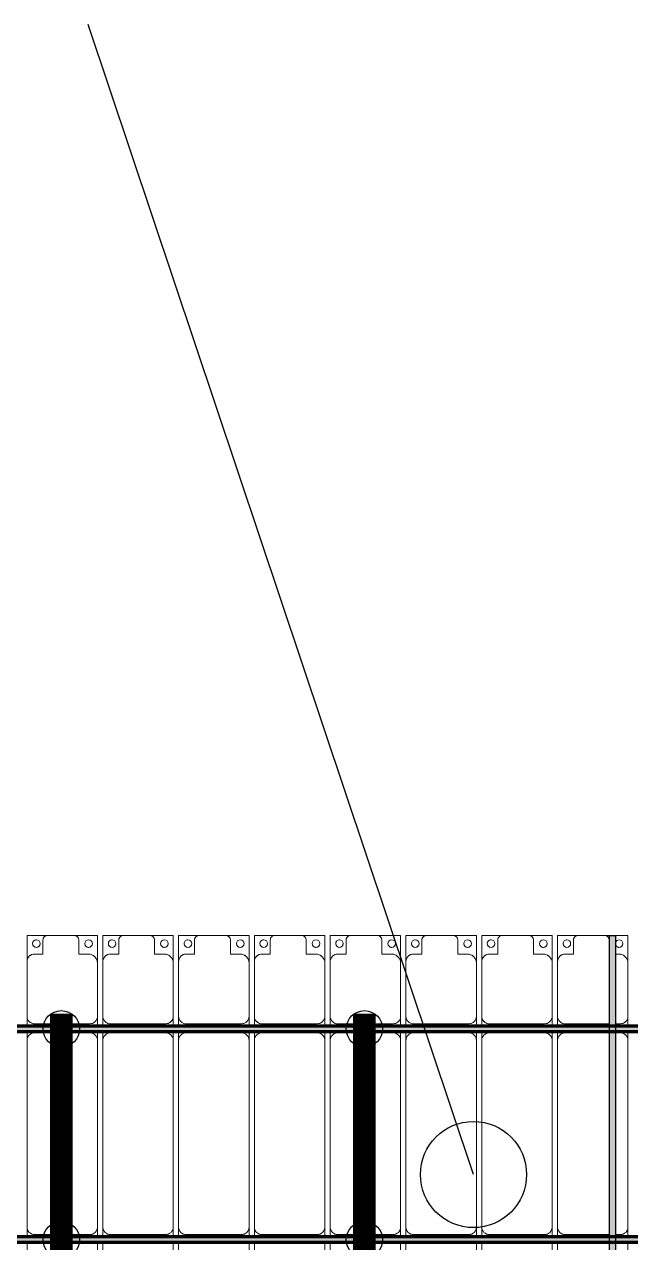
# Model space of a CAD drawing. Header units: millimetres. Extents: x -291190 to 146725, y 19759 to 185158.
# Drawn here: x -29423 to -25423, y 157191 to 165226 of the extents above; entities that cross this region are included whole.
import ezdxf

# ---------------------------------------------------------------- set-up
doc = ezdxf.new("R2010")
doc.units = ezdxf.units.MM
doc.layers.add('A-GENM', color=13, linetype='Continuous', lineweight=9)
doc.layers.add('S-BEAM', color=12, linetype='Continuous', lineweight=9)
for name, color, linetype in [('GC-BICH NEO', 6, 'Continuous'), ('GC-DAY NEO', 5, 'Continuous'), ('GC-HOP 40x60 GIA CUONG', 1, 'Continuous')]:
    doc.layers.add(name, color=color, linetype=linetype)

# ---------------------------------------------------------------- blocks, each defined once
blk = doc.blocks.new('Dải phao đi lại kèm đỡ invester - DẢI PHAO ĐI LẠI-60252-KHUNG KẾT CẤU BÈ PIN 4')
at = {"layer": 'A-GENM', "color": 7}
for p, q in [((90258.4, 713.3), (90258.4, 769.7)), ((90258.4, 713.3), (90258.4, 769.7)), ((90723.4, 769.7), (90723.4, 713.3)), ((90723.4, 769.7), (90723.4, 713.3)), ((90758.4, 713.3), (90758.4, 769.7)), ((90758.4, 713.3), (90758.4, 769.7)), ((91223.4, 769.7), (91223.4, 713.3)), ((91223.4, 769.7), (91223.4, 713.3)), ((91258.4, 713.3), (91258.4, 769.7)), ((91258.4, 713.3), (91258.4, 769.7)), ((91723.4, 769.7), (91723.4, 713.3)), ((91723.4, 769.7), (91723.4, 713.3)), ((91758.4, 713.3), (91758.4, 769.7)), ((91758.4, 713.3), (91758.4, 769.7)), ((92223.4, 769.7), (92223.4, 713.3)), ((92223.4, 769.7), (92223.4, 713.3)), ((92258.4, 713.3), (92258.4, 769.7)), ((92258.4, 713.3), (92258.4, 769.7)), ((92723.4, 769.7), (92723.4, 713.3)), ((92723.4, 769.7), (92723.4, 713.3)), ((92758.4, 713.3), (92758.4, 769.7)), ((92758.4, 713.3), (92758.4, 769.7)), ((93223.4, 769.7), (93223.4, 713.3)), ((93223.4, 769.7), (93223.4, 713.3)), ((93258.4, 713.3), (93258.4, 769.7)), ((93258.4, 713.3), (93258.4, 769.7)), ((93723.4, 769.7), (93723.4, 713.3)), ((93723.4, 769.7), (93723.4, 713.3)), ((93758.4, 713.3), (93758.4, 769.7)), ((93758.4, 713.3), (93758.4, 769.7)), ((94223.4, 769.7), (94223.4, 713.3)), ((94223.4, 769.7), (94223.4, 713.3)), ((90258.4, 610.3), (90258.4, 673.3)), ((90258.4, 610.3), (90258.4, 673.3)), ((90341.4, 660.3), (90308.4, 660.3)), ((90673.4, 660.3), (90381.4, 660.3)), ((90723.4, 673.3), (90723.4, 610.3)), ((90723.4, 673.3), (90723.4, 610.3)), ((90758.4, 610.3), (90758.4, 673.3)), ((90758.4, 610.3), (90758.4, 673.3)), ((91173.4, 660.3), (90808.4, 660.3)), ((91223.4, 673.3), (91223.4, 610.3)), ((91223.4, 673.3), (91223.4, 610.3)), ((91258.4, 610.3), (91258.4, 673.3)), ((91258.4, 610.3), (91258.4, 673.3)), ((91673.4, 660.3), (91308.4, 660.3)), ((91723.4, 673.3), (91723.4, 610.3)), ((91723.4, 673.3), (91723.4, 610.3)), ((91758.4, 610.3), (91758.4, 673.3)), ((91758.4, 610.3), (91758.4, 673.3)), ((92173.4, 660.3), (91808.4, 660.3)), ((92223.4, 673.3), (92223.4, 610.3)), ((92223.4, 673.3), (92223.4, 610.3)), ((92258.4, 610.3), (92258.4, 673.3)), ((92258.4, 610.3), (92258.4, 673.3)), ((92673.4, 660.3), (92308.4, 660.3)), ((92723.4, 673.3), (92723.4, 610.3)), ((92723.4, 673.3), (92723.4, 610.3)), ((92758.4, 610.3), (92758.4, 673.3)), ((92758.4, 610.3), (92758.4, 673.3)), ((93173.4, 660.3), (92808.4, 660.3)), ((93223.4, 673.3), (93223.4, 610.3)), ((93223.4, 673.3), (93223.4, 610.3)), ((93258.4, 610.3), (93258.4, 673.3)), ((93258.4, 610.3), (93258.4, 673.3)), ((93673.4, 660.3), (93308.4, 660.3)), ((93723.4, 673.3), (93723.4, 610.3)), ((93723.4, 673.3), (93723.4, 610.3)), ((93758.4, 610.3), (93758.4, 673.3)), ((93758.4, 610.3), (93758.4, 673.3)), ((94173.4, 660.3), (93808.4, 660.3)), ((94223.4, 673.3), (94223.4, 610.3)), ((94223.4, 673.3), (94223.4, 610.3)), ((90258.4, 610.3), (90258.4, -620.3)), ((90723.4, -620.3), (90723.4, 610.3)), ((90758.4, 610.3), (90758.4, -620.3)), ((91223.4, -620.3), (91223.4, 610.3)), ((91258.4, 610.3), (91258.4, -620.3)), ((91723.4, -620.3), (91723.4, 610.3)), ((91758.4, 610.3), (91758.4, -620.3)), ((92223.4, -620.3), (92223.4, 610.3)), ((92258.4, 610.3), (92258.4, -620.3)), ((92723.4, -620.3), (92723.4, 610.3)), ((92758.4, 610.3), (92758.4, -620.3)), ((93223.4, -620.3), (93223.4, 610.3)), ((93258.4, 610.3), (93258.4, -620.3)), ((93723.4, -620.3), (93723.4, 610.3)), ((93758.4, 610.3), (93758.4, -620.3)), ((94223.4, -620.3), (94223.4, 610.3)), ((90258.4, -676.7), (90258.4, -620.3)), ((90258.4, -676.7), (90258.4, -620.3)), ((90723.4, -620.3), (90723.4, -676.7)), ((90723.4, -620.3), (90723.4, -676.7)), ((90758.4, -676.7), (90758.4, -620.3)), ((90758.4, -676.7), (90758.4, -620.3)), ((91223.4, -620.3), (91223.4, -676.7)), ((91223.4, -620.3), (91223.4, -676.7)), ((91258.4, -676.7), (91258.4, -620.3)), ((91258.4, -676.7), (91258.4, -620.3)), ((91723.4, -620.3), (91723.4, -676.7)), ((91723.4, -620.3), (91723.4, -676.7)), ((91758.4, -676.7), (91758.4, -620.3)), ((91758.4, -676.7), (91758.4, -620.3)), ((92223.4, -620.3), (92223.4, -676.7)), ((92223.4, -620.3), (92223.4, -676.7)), ((92258.4, -676.7), (92258.4, -620.3)), ((92258.4, -676.7), (92258.4, -620.3)), ((92723.4, -620.3), (92723.4, -676.7)), ((92723.4, -620.3), (92723.4, -676.7)), ((92758.4, -676.7), (92758.4, -620.3)), ((92758.4, -676.7), (92758.4, -620.3)), ((93223.4, -620.3), (93223.4, -676.7)), ((93223.4, -620.3), (93223.4, -676.7)), ((93258.4, -676.7), (93258.4, -620.3)), ((93258.4, -676.7), (93258.4, -620.3)), ((93723.4, -620.3), (93723.4, -676.7)), ((93723.4, -620.3), (93723.4, -676.7)), ((93758.4, -676.7), (93758.4, -620.3)), ((93758.4, -676.7), (93758.4, -620.3)), ((94223.4, -620.3), (94223.4, -676.7)), ((94223.4, -620.3), (94223.4, -676.7)), ((90258.4, -779.7), (90258.4, -716.7)), ((90258.4, -779.7), (90258.4, -716.7)), ((90308.4, -670.3), (90341.4, -670.3)), ((90381.4, -670.3), (90673.4, -670.3)), ((90723.4, -716.7), (90723.4, -779.7)), ((90723.4, -716.7), (90723.4, -779.7)), ((90758.4, -779.7), (90758.4, -716.7)), ((90758.4, -779.7), (90758.4, -716.7)), ((90808.4, -670.3), (91173.4, -670.3)), ((91223.4, -716.7), (91223.4, -779.7)), ((91223.4, -716.7), (91223.4, -779.7)), ((91258.4, -779.7), (91258.4, -716.7)), ((91258.4, -779.7), (91258.4, -716.7)), ((91308.4, -670.3), (91673.4, -670.3)), ((91723.4, -716.7), (91723.4, -779.7)), ((91723.4, -716.7), (91723.4, -779.7)), ((91758.4, -779.7), (91758.4, -716.7)), ((91758.4, -779.7), (91758.4, -716.7)), ((91808.4, -670.3), (92173.4, -670.3)), ((92223.4, -716.7), (92223.4, -779.7)), ((92223.4, -716.7), (92223.4, -779.7)), ((92258.4, -779.7), (92258.4, -716.7)), ((92258.4, -779.7), (92258.4, -716.7)), ((92308.4, -670.3), (92673.4, -670.3)), ((92723.4, -716.7), (92723.4, -779.7)), ((92723.4, -716.7), (92723.4, -779.7)), ((92758.4, -779.7), (92758.4, -716.7)), ((92758.4, -779.7), (92758.4, -716.7)), ((92808.4, -670.3), (93173.4, -670.3)), ((93223.4, -716.7), (93223.4, -779.7)), ((93223.4, -716.7), (93223.4, -779.7)), ((93258.4, -779.7), (93258.4, -716.7)), ((93258.4, -779.7), (93258.4, -716.7)), ((93308.4, -670.3), (93673.4, -670.3)), ((93723.4, -716.7), (93723.4, -779.7)), ((93723.4, -716.7), (93723.4, -779.7)), ((93758.4, -779.7), (93758.4, -716.7)), ((93758.4, -779.7), (93758.4, -716.7)), ((93808.4, -670.3), (94173.4, -670.3)), ((94223.4, -716.7), (94223.4, -779.7)), ((94223.4, -716.7), (94223.4, -779.7)), ((90258.4, -779.7), (90258.4, -1129.7)), ((90341.4, -729.7), (90308.4, -729.7)), ((90673.4, -729.7), (90381.4, -729.7)), ((90723.4, -1139.7), (90723.4, -779.7)), ((90758.4, -779.7), (90758.4, -1129.7)), ((91173.4, -729.7), (90808.4, -729.7)), ((91223.4, -1139.7), (91223.4, -779.7)), ((91258.4, -779.7), (91258.4, -1129.7)), ((91673.4, -729.7), (91308.4, -729.7)), ((91723.4, -1139.7), (91723.4, -779.7)), ((91758.4, -779.7), (91758.4, -1129.7)), ((92173.4, -729.7), (91808.4, -729.7)), ((92223.4, -1139.7), (92223.4, -779.7)), ((92258.4, -779.7), (92258.4, -1129.7)), ((92673.4, -729.7), (92308.4, -729.7)), ((92723.4, -1139.7), (92723.4, -779.7)), ((92758.4, -779.7), (92758.4, -1129.7)), ((93173.4, -729.7), (92808.4, -729.7)), ((93223.4, -1139.7), (93223.4, -779.7)), ((93258.4, -779.7), (93258.4, -1129.7)), ((93673.4, -729.7), (93308.4, -729.7)), ((93723.4, -1139.7), (93723.4, -779.7)), ((93758.4, -779.7), (93758.4, -1129.7)), ((94173.4, -729.7), (93808.4, -729.7)), ((94223.4, -1139.7), (94223.4, -779.7)), ((90258.4, -1312.2), (90258.4, -1129.7)), ((90258.4, -1129.7), (90258.4, -1312.2)), ((90318.4, -1189.7), (90341.4, -1189.7)), ((90381.8, -1189.7), (90381.8, -1282.2)), ((90618.2, -1282.2), (90618.2, -1189.7)), ((90618.2, -1189.7), (90673.4, -1189.7)), ((90723.4, -1139.7), (90723.4, -1312.2)), ((90723.4, -1312.2), (90723.4, -1139.7)), ((90758.4, -1312.2), (90758.4, -1129.7)), ((90758.4, -1129.7), (90758.4, -1312.2)), ((90818.4, -1189.7), (90881.8, -1189.7)), ((90881.8, -1189.7), (90881.8, -1282.2)), ((91118.2, -1282.2), (91118.2, -1189.7)), ((91118.2, -1189.7), (91173.4, -1189.7)), ((91223.4, -1139.7), (91223.4, -1312.2)), ((91223.4, -1312.2), (91223.4, -1139.7)), ((91258.4, -1312.2), (91258.4, -1129.7)), ((91258.4, -1129.7), (91258.4, -1312.2)), ((91318.4, -1189.7), (91381.8, -1189.7)), ((91381.8, -1189.7), (91381.8, -1282.2)), ((91618.2, -1282.2), (91618.2, -1189.7)), ((91618.2, -1189.7), (91673.4, -1189.7)), ((91723.4, -1139.7), (91723.4, -1312.2)), ((91723.4, -1312.2), (91723.4, -1139.7)), ((91758.4, -1312.2), (91758.4, -1129.7)), ((91758.4, -1129.7), (91758.4, -1312.2)), ((91818.4, -1189.7), (91881.8, -1189.7)), ((91881.8, -1189.7), (91881.8, -1282.2)), ((92118.2, -1282.2), (92118.2, -1189.7)), ((92118.2, -1189.7), (92173.4, -1189.7)), ((92223.4, -1139.7), (92223.4, -1312.2)), ((92223.4, -1312.2), (92223.4, -1139.7)), ((92258.4, -1312.2), (92258.4, -1129.7)), ((92258.4, -1129.7), (92258.4, -1312.2)), ((92318.4, -1189.7), (92381.8, -1189.7)), ((92381.8, -1189.7), (92381.8, -1282.2)), ((92618.2, -1282.2), (92618.2, -1189.7)), ((92618.2, -1189.7), (92673.4, -1189.7)), ((92723.4, -1139.7), (92723.4, -1312.2)), ((92723.4, -1312.2), (92723.4, -1139.7)), ((92758.4, -1312.2), (92758.4, -1129.7)), ((92758.4, -1129.7), (92758.4, -1312.2)), ((92818.4, -1189.7), (92881.8, -1189.7)), ((92881.8, -1189.7), (92881.8, -1282.2)), ((93118.2, -1282.2), (93118.2, -1189.7)), ((93118.2, -1189.7), (93173.4, -1189.7)), ((93223.4, -1139.7), (93223.4, -1312.2)), ((93223.4, -1312.2), (93223.4, -1139.7)), ((93258.4, -1312.2), (93258.4, -1129.7)), ((93258.4, -1129.7), (93258.4, -1312.2)), ((93318.4, -1189.7), (93381.8, -1189.7)), ((93381.8, -1189.7), (93381.8, -1282.2)), ((93618.2, -1282.2), (93618.2, -1189.7)), ((93618.2, -1189.7), (93673.4, -1189.7)), ((93723.4, -1139.7), (93723.4, -1312.2)), ((93723.4, -1312.2), (93723.4, -1139.7)), ((93758.4, -1312.2), (93758.4, -1129.7)), ((93758.4, -1129.7), (93758.4, -1312.2)), ((93818.4, -1189.7), (93881.8, -1189.7)), ((93881.8, -1189.7), (93881.8, -1282.2)), ((94118.2, -1282.2), (94118.2, -1189.7)), ((94118.2, -1189.7), (94173.4, -1189.7)), ((94223.4, -1139.7), (94223.4, -1312.2)), ((94223.4, -1312.2), (94223.4, -1139.7)), ((90341.4, -1312.2), (90258.4, -1312.2)), ((90258.4, -1312.2), (90341.4, -1312.2)), ((90411.8, -1312.2), (90381.4, -1312.2)), ((90381.4, -1312.2), (90411.8, -1312.2)), ((90411.8, -1312.2), (90588.2, -1312.2)), ((90723.4, -1312.2), (90588.2, -1312.2)), ((90588.2, -1312.2), (90723.4, -1312.2)), ((90911.8, -1312.2), (90758.4, -1312.2)), ((90758.4, -1312.2), (90911.8, -1312.2)), ((90911.8, -1312.2), (91088.2, -1312.2)), ((91223.4, -1312.2), (91089.3, -1312.2)), ((91089.3, -1312.2), (91223.4, -1312.2)), ((91411.8, -1312.2), (91258.4, -1312.2)), ((91258.4, -1312.2), (91411.8, -1312.2)), ((91411.8, -1312.2), (91588.2, -1312.2)), ((91723.4, -1312.2), (91588.2, -1312.2)), ((91588.2, -1312.2), (91723.4, -1312.2)), ((91911.8, -1312.2), (91758.4, -1312.2)), ((91758.4, -1312.2), (91911.8, -1312.2)), ((91911.8, -1312.2), (92088.2, -1312.2)), ((92223.4, -1312.2), (92088.2, -1312.2)), ((92088.2, -1312.2), (92223.4, -1312.2)), ((92411.8, -1312.2), (92258.4, -1312.2)), ((92258.4, -1312.2), (92411.8, -1312.2)), ((92411.8, -1312.2), (92588.2, -1312.2)), ((92723.4, -1312.2), (92588.2, -1312.2)), ((92588.2, -1312.2), (92723.4, -1312.2)), ((92906.3, -1312.2), (92758.4, -1312.2)), ((92758.4, -1312.2), (92906.3, -1312.2)), ((92911.8, -1312.2), (93088.2, -1312.2)), ((93223.4, -1312.2), (93088.2, -1312.2)), ((93088.2, -1312.2), (93223.4, -1312.2)), ((93411.8, -1312.2), (93258.4, -1312.2)), ((93258.4, -1312.2), (93411.8, -1312.2)), ((93411.8, -1312.2), (93588.2, -1312.2)), ((93723.4, -1312.2), (93588.2, -1312.2)), ((93588.2, -1312.2), (93723.4, -1312.2)), ((93911.8, -1312.2), (93758.4, -1312.2)), ((93758.4, -1312.2), (93911.8, -1312.2)), ((93911.8, -1312.2), (94088.2, -1312.2)), ((94223.4, -1312.2), (94088.2, -1312.2)), ((94088.2, -1312.2), (94223.4, -1312.2))]:
    blk.add_line(p, q, dxfattribs=at)
for centre, radius, start, end in [((90308.4, 610.3), 50, 90, 180), ((90308.4, 610.3), 50, 105, 120), ((90673.4, 610.3), 50, 360, 90), ((90673.4, 610.3), 50, 60, 90), ((90808.4, 610.3), 50, 90, 180), ((90808.4, 610.3), 50, 105, 120), ((91173.4, 610.3), 50, 360, 90), ((91173.4, 610.3), 50, 60, 90), ((91308.4, 610.3), 50, 90, 180), ((91308.4, 610.3), 50, 105, 120), ((91673.4, 610.3), 50, 360, 90), ((91673.4, 610.3), 50, 60, 90), ((91808.4, 610.3), 50, 90, 180), ((91808.4, 610.3), 50, 105, 120), ((92173.4, 610.3), 50, 360, 90), ((92173.4, 610.3), 50, 60, 90), ((92308.4, 610.3), 50, 90, 180), ((92308.4, 610.3), 50, 105, 120), ((92673.4, 610.3), 50, 360, 90), ((92673.4, 610.3), 50, 60, 90), ((92808.4, 610.3), 50, 90, 180), ((92808.4, 610.3), 50, 105, 120), ((93173.4, 610.3), 50, 360, 90), ((93173.4, 610.3), 50, 60, 90), ((93308.4, 610.3), 50, 90, 180), ((93308.4, 610.3), 50, 105, 120), ((93673.4, 610.3), 50, 360, 90), ((93673.4, 610.3), 50, 60, 90), ((93808.4, 610.3), 50, 90, 180), ((93808.4, 610.3), 50, 105, 120), ((94173.4, 610.3), 50, 360, 90), ((94173.4, 610.3), 50, 60, 90), ((90308.4, 610.3), 50, 150, 180), ((90673.4, 610.3), 50, 15, 30), ((90808.4, 610.3), 50, 150, 180), ((91173.4, 610.3), 50, 15, 30), ((91308.4, 610.3), 50, 150, 180), ((91673.4, 610.3), 50, 15, 30), ((91808.4, 610.3), 50, 150, 180), ((92173.4, 610.3), 50, 15, 30), ((92308.4, 610.3), 50, 150, 180), ((92673.4, 610.3), 50, 15, 30), ((92808.4, 610.3), 50, 150, 180), ((93173.4, 610.3), 50, 15, 30), ((93308.4, 610.3), 50, 150, 180), ((93673.4, 610.3), 50, 15, 30), ((93808.4, 610.3), 50, 150, 180), ((94173.4, 610.3), 50, 15, 30), ((90308.4, -620.3), 50, 180, 270), ((90308.4, -620.3), 50, 195, 210), ((90673.4, -620.3), 50, 270, 0), ((90673.4, -620.3), 50, 330, 0), ((90808.4, -620.3), 50, 180, 270), ((90808.4, -620.3), 50, 195, 210), ((91173.4, -620.3), 50, 270, 0), ((91173.4, -620.3), 50, 330, 0), ((91308.4, -620.3), 50, 180, 270), ((91308.4, -620.3), 50, 195, 210), ((91673.4, -620.3), 50, 270, 0), ((91673.4, -620.3), 50, 330, 0), ((91808.4, -620.3), 50, 180, 270), ((91808.4, -620.3), 50, 195, 210), ((92173.4, -620.3), 50, 270, 0), ((92173.4, -620.3), 50, 330, 0), ((92308.4, -620.3), 50, 180, 270), ((92308.4, -620.3), 50, 195, 210), ((92673.4, -620.3), 50, 270, 0), ((92673.4, -620.3), 50, 330, 0), ((92808.4, -620.3), 50, 180, 270), ((92808.4, -620.3), 50, 195, 210), ((93173.4, -620.3), 50, 270, 0), ((93173.4, -620.3), 50, 330, 0), ((93308.4, -620.3), 50, 180, 270), ((93308.4, -620.3), 50, 195, 210), ((93673.4, -620.3), 50, 270, 0), ((93673.4, -620.3), 50, 330, 0), ((93808.4, -620.3), 50, 180, 270), ((93808.4, -620.3), 50, 195, 210), ((94173.4, -620.3), 50, 270, 0), ((94173.4, -620.3), 50, 330, 0), ((90308.4, -620.3), 50, 240, 270), ((90673.4, -620.3), 50, 270, 300), ((90808.4, -620.3), 50, 240, 270), ((91173.4, -620.3), 50, 270, 300), ((91308.4, -620.3), 50, 240, 270), ((91673.4, -620.3), 50, 270, 300), ((91808.4, -620.3), 50, 240, 270), ((92173.4, -620.3), 50, 270, 300), ((92308.4, -620.3), 50, 240, 270), ((92673.4, -620.3), 50, 270, 300), ((92808.4, -620.3), 50, 240, 270), ((93173.4, -620.3), 50, 270, 300), ((93308.4, -620.3), 50, 240, 270), ((93673.4, -620.3), 50, 270, 300), ((93808.4, -620.3), 50, 240, 270), ((94173.4, -620.3), 50, 270, 300), ((90308.4, -779.7), 50, 90, 180), ((90308.4, -779.7), 50, 90, 165), ((90673.4, -779.7), 50, 360, 90), ((90673.4, -779.7), 50, 15, 90), ((90808.4, -779.7), 50, 90, 180), ((90808.4, -779.7), 50, 90, 165), ((91173.4, -779.7), 50, 360, 90), ((91173.4, -779.7), 50, 15, 90), ((91308.4, -779.7), 50, 90, 180), ((91308.4, -779.7), 50, 90, 165), ((91673.4, -779.7), 50, 360, 90), ((91673.4, -779.7), 50, 15, 90), ((91808.4, -779.7), 50, 90, 180), ((91808.4, -779.7), 50, 90, 165), ((92173.4, -779.7), 50, 360, 90), ((92173.4, -779.7), 50, 15, 90), ((92308.4, -779.7), 50, 90, 180), ((92308.4, -779.7), 50, 90, 165), ((92673.4, -779.7), 50, 360, 90), ((92673.4, -779.7), 50, 15, 90), ((92808.4, -779.7), 50, 90, 180), ((92808.4, -779.7), 50, 90, 165), ((93173.4, -779.7), 50, 360, 90), ((93173.4, -779.7), 50, 15, 90), ((93308.4, -779.7), 50, 90, 180), ((93308.4, -779.7), 50, 90, 165), ((93673.4, -779.7), 50, 360, 90), ((93673.4, -779.7), 50, 15, 90), ((93808.4, -779.7), 50, 90, 180), ((93808.4, -779.7), 50, 90, 165), ((94173.4, -779.7), 50, 360, 90), ((94173.4, -779.7), 50, 15, 90), ((90318.4, -1129.7), 60, 180, 270), ((90318.4, -1129.7), 60, 210, 270), ((90673.4, -1139.7), 50, 270, 360), ((90673.4, -1139.7), 50, 270, 345), ((90673.4, -1139.7), 50, 300, 315), ((90673.4, -1139.7), 50, 300, 315), ((90818.4, -1129.7), 60, 180, 270), ((90818.4, -1129.7), 60, 210, 270), ((91173.4, -1139.7), 50, 270, 360), ((91173.4, -1139.7), 50, 270, 345), ((91173.4, -1139.7), 50, 300, 315), ((91173.4, -1139.7), 50, 300, 315), ((91318.4, -1129.7), 60, 180, 270), ((91318.4, -1129.7), 60, 210, 270), ((91673.4, -1139.7), 50, 270, 360), ((91673.4, -1139.7), 50, 270, 345), ((91673.4, -1139.7), 50, 300, 315), ((91673.4, -1139.7), 50, 300, 315), ((91818.4, -1129.7), 60, 180, 270), ((91818.4, -1129.7), 60, 210, 270), ((92173.4, -1139.7), 50, 270, 360), ((92173.4, -1139.7), 50, 270, 345), ((92173.4, -1139.7), 50, 300, 315), ((92173.4, -1139.7), 50, 300, 315), ((92318.4, -1129.7), 60, 180, 270), ((92318.4, -1129.7), 60, 210, 270), ((92673.4, -1139.7), 50, 270, 360), ((92673.4, -1139.7), 50, 270, 345), ((92673.4, -1139.7), 50, 300, 315), ((92673.4, -1139.7), 50, 300, 315), ((92818.4, -1129.7), 60, 180, 270), ((92818.4, -1129.7), 60, 210, 270), ((93173.4, -1139.7), 50, 270, 360), ((93173.4, -1139.7), 50, 270, 345), ((93173.4, -1139.7), 50, 300, 315), ((93173.4, -1139.7), 50, 300, 315), ((93318.4, -1129.7), 60, 180, 270), ((93318.4, -1129.7), 60, 210, 270), ((93673.4, -1139.7), 50, 270, 360), ((93673.4, -1139.7), 50, 270, 345), ((93673.4, -1139.7), 50, 300, 315), ((93673.4, -1139.7), 50, 300, 315), ((93818.4, -1129.7), 60, 180, 270), ((93818.4, -1129.7), 60, 210, 266.46659), ((94173.4, -1139.7), 50, 270, 360), ((94173.4, -1139.7), 50, 270, 345), ((94173.4, -1139.7), 50, 300, 315), ((94173.4, -1139.7), 50, 300, 315), ((90316.8, -1258.6), 25, 90, 270), ((90316.8, -1258.6), 25, 180, 270), ((90316.8, -1258.6), 25, 90, 165), ((90316.8, -1258.6), 25, 15, 90), ((90316.8, -1258.6), 25, 75, 90), ((90316.8, -1258.6), 25, 270, 345), ((90316.8, -1258.6), 25, 270, 345), ((90316.8, -1258.6), 25, 15, 60), ((90411.8, -1282.2), 30, 180, 270), ((90588.2, -1282.2), 30, 270, 0), ((90661.8, -1258.6), 25, 90, 270), ((90661.8, -1258.6), 25, 180, 270), ((90661.8, -1258.6), 25, 90, 165), ((90661.8, -1258.6), 25, 270, 90), ((90661.8, -1258.6), 25, 15, 90), ((90661.8, -1258.6), 25, 270, 0), ((90816.8, -1258.6), 25, 90, 270), ((90816.8, -1258.6), 25, 180, 270), ((90816.8, -1258.6), 25, 90, 165), ((90816.8, -1258.6), 25, 270, 90), ((90816.8, -1258.6), 25, 75, 90), ((90816.8, -1258.6), 25, 270, 360), ((90816.8, -1258.6), 25, 15, 60), ((90911.8, -1282.2), 30, 180, 270), ((91088.2, -1282.2), 30, 270, 0), ((91161.8, -1258.6), 25, 90, 270), ((91161.8, -1258.6), 25, 180, 270), ((91161.8, -1258.6), 25, 90, 165), ((91161.8, -1258.6), 25, 270, 90), ((91161.8, -1258.6), 25, 15, 90), ((91161.8, -1258.6), 25, 270, 0), ((91316.8, -1258.6), 25, 90, 270), ((91316.8, -1258.6), 25, 180, 270), ((91316.8, -1258.6), 25, 90, 165), ((91316.8, -1258.6), 25, 270, 90), ((91316.8, -1258.6), 25, 75, 90), ((91316.8, -1258.6), 25, 270, 360), ((91316.8, -1258.6), 25, 15, 60), ((91411.8, -1282.2), 30, 180, 270), ((91588.2, -1282.2), 30, 270, 0), ((91661.8, -1258.6), 25, 90, 270), ((91661.8, -1258.6), 25, 180, 270), ((91661.8, -1258.6), 25, 90, 165), ((91661.8, -1258.6), 25, 270, 90), ((91661.8, -1258.6), 25, 15, 90), ((91661.8, -1258.6), 25, 270, 0), ((91816.8, -1258.6), 25, 90, 270), ((91816.8, -1258.6), 25, 180, 270), ((91816.8, -1258.6), 25, 90, 165), ((91816.8, -1258.6), 25, 270, 90), ((91816.8, -1258.6), 25, 75, 90), ((91816.8, -1258.6), 25, 270, 360), ((91816.8, -1258.6), 25, 15, 60), ((91911.8, -1282.2), 30, 180, 270), ((92088.2, -1282.2), 30, 270, 0), ((92161.8, -1258.6), 25, 90, 270), ((92161.8, -1258.6), 25, 180, 270), ((92161.8, -1258.6), 25, 90, 165), ((92161.8, -1258.6), 25, 270, 90), ((92161.8, -1258.6), 25, 15, 90), ((92161.8, -1258.6), 25, 270, 0), ((92316.8, -1258.6), 25, 90, 270), ((92316.8, -1258.6), 25, 180, 270), ((92316.8, -1258.6), 25, 90, 165), ((92316.8, -1258.6), 25, 270, 90), ((92316.8, -1258.6), 25, 75, 90), ((92316.8, -1258.6), 25, 270, 360), ((92316.8, -1258.6), 25, 15, 60), ((92411.8, -1282.2), 30, 180, 270), ((92588.2, -1282.2), 30, 270, 0), ((92661.8, -1258.6), 25, 90, 270), ((92661.8, -1258.6), 25, 180, 270), ((92661.8, -1258.6), 25, 90, 165), ((92661.8, -1258.6), 25, 270, 90), ((92661.8, -1258.6), 25, 15, 90), ((92661.8, -1258.6), 25, 270, 0), ((92816.8, -1258.6), 25, 90, 270), ((92816.8, -1258.6), 25, 180, 270), ((92816.8, -1258.6), 25, 90, 165), ((92816.8, -1258.6), 25, 270, 90), ((92816.8, -1258.6), 25, 75, 90), ((92816.8, -1258.6), 25, 270, 360), ((92816.8, -1258.6), 25, 15, 60), ((92911.8, -1282.2), 30, 180, 270), ((93088.2, -1282.2), 30, 270, 0), ((93161.8, -1258.6), 25, 90, 270), ((93161.8, -1258.6), 25, 180, 270), ((93161.8, -1258.6), 25, 90, 165), ((93161.8, -1258.6), 25, 270, 90), ((93161.8, -1258.6), 25, 15, 90), ((93161.8, -1258.6), 25, 270, 0), ((93316.8, -1258.6), 25, 90, 270), ((93316.8, -1258.6), 25, 180, 270), ((93316.8, -1258.6), 25, 90, 165), ((93316.8, -1258.6), 25, 270, 90), ((93316.8, -1258.6), 25, 75, 90), ((93316.8, -1258.6), 25, 270, 360), ((93316.8, -1258.6), 25, 15, 60), ((93411.8, -1282.2), 30, 180, 270), ((93588.2, -1282.2), 30, 270, 0), ((93661.8, -1258.6), 25, 90, 270), ((93661.8, -1258.6), 25, 180, 270), ((93661.8, -1258.6), 25, 90, 165), ((93661.8, -1258.6), 25, 270, 90), ((93661.8, -1258.6), 25, 15, 90), ((93661.8, -1258.6), 25, 270, 0), ((93816.8, -1258.6), 25, 90, 270), ((93816.8, -1258.6), 25, 180, 270), ((93816.8, -1258.6), 25, 105, 165), ((93816.8, -1258.6), 25, 90, 94.77674), ((93816.8, -1258.6), 25, 270, 90), ((93816.8, -1258.6), 25, 75, 90), ((93816.8, -1258.6), 25, 270, 360), ((93816.8, -1258.6), 25, 15, 60), ((93911.8, -1282.2), 30, 180, 270), ((94088.2, -1282.2), 30, 270, 0), ((94161.8, -1258.6), 25, 90, 270), ((94161.8, -1258.6), 25, 180, 270), ((94161.8, -1258.6), 25, 90, 165), ((94161.8, -1258.6), 25, 270, 90), ((94161.8, -1258.6), 25, 15, 90), ((94161.8, -1258.6), 25, 270, 0), ((90411.8, -1282.2), 30, 195, 225), ((90411.8, -1282.2), 30, 195, 255), ((90411.8, -1282.2), 30, 195, 225), ((90411.8, -1282.2), 30, 240, 255), ((90411.8, -1282.2), 30, 240, 255), ((90588.2, -1282.2), 30, 285, 345), ((90588.2, -1282.2), 30, 285, 300), ((90588.2, -1282.2), 30, 285, 300), ((90588.2, -1282.2), 30, 330, 345), ((90588.2, -1282.2), 30, 330, 345), ((90911.8, -1282.2), 30, 195, 225), ((90911.8, -1282.2), 30, 195, 255), ((90911.8, -1282.2), 30, 195, 225), ((90911.8, -1282.2), 30, 240, 255), ((90911.8, -1282.2), 30, 240, 255), ((91088.2, -1282.2), 30, 285, 345), ((91088.2, -1282.2), 30, 285, 300), ((91088.2, -1282.2), 30, 285, 300), ((91088.2, -1282.2), 30, 330, 345), ((91088.2, -1282.2), 30, 330, 345), ((91411.8, -1282.2), 30, 195, 225), ((91411.8, -1282.2), 30, 195, 255), ((91411.8, -1282.2), 30, 195, 225), ((91411.8, -1282.2), 30, 240, 255), ((91411.8, -1282.2), 30, 240, 255), ((91588.2, -1282.2), 30, 285, 345), ((91588.2, -1282.2), 30, 285, 300), ((91588.2, -1282.2), 30, 285, 300), ((91588.2, -1282.2), 30, 330, 345), ((91588.2, -1282.2), 30, 330, 345), ((91911.8, -1282.2), 30, 195, 225), ((91911.8, -1282.2), 30, 195, 255), ((91911.8, -1282.2), 30, 195, 225), ((91911.8, -1282.2), 30, 240, 255), ((91911.8, -1282.2), 30, 240, 255), ((92088.2, -1282.2), 30, 285, 345), ((92088.2, -1282.2), 30, 285, 300), ((92088.2, -1282.2), 30, 285, 300), ((92088.2, -1282.2), 30, 330, 345), ((92088.2, -1282.2), 30, 330, 345), ((92411.8, -1282.2), 30, 195, 225), ((92411.8, -1282.2), 30, 195, 255), ((92411.8, -1282.2), 30, 195, 225), ((92411.8, -1282.2), 30, 240, 255), ((92411.8, -1282.2), 30, 240, 255), ((92588.2, -1282.2), 30, 285, 345), ((92588.2, -1282.2), 30, 285, 300), ((92588.2, -1282.2), 30, 285, 300), ((92588.2, -1282.2), 30, 330, 345), ((92588.2, -1282.2), 30, 330, 345), ((92911.8, -1282.2), 30, 195, 225), ((92911.8, -1282.2), 30, 195, 259.38667), ((92911.8, -1282.2), 30, 195, 225), ((92911.8, -1282.2), 30, 240, 259.38667), ((92911.8, -1282.2), 30, 240, 259.38667), ((93088.2, -1282.2), 30, 285, 345), ((93088.2, -1282.2), 30, 285, 300), ((93088.2, -1282.2), 30, 285, 300), ((93088.2, -1282.2), 30, 330, 345), ((93088.2, -1282.2), 30, 330, 345), ((93411.8, -1282.2), 30, 195, 225), ((93411.8, -1282.2), 30, 195, 255), ((93411.8, -1282.2), 30, 195, 225), ((93411.8, -1282.2), 30, 240, 255), ((93411.8, -1282.2), 30, 240, 255), ((93588.2, -1282.2), 30, 285, 345), ((93588.2, -1282.2), 30, 285, 300), ((93588.2, -1282.2), 30, 285, 300), ((93588.2, -1282.2), 30, 330, 345), ((93588.2, -1282.2), 30, 330, 345), ((93911.8, -1282.2), 30, 195, 225), ((93911.8, -1282.2), 30, 195, 255), ((93911.8, -1282.2), 30, 195, 225), ((93911.8, -1282.2), 30, 240, 255), ((93911.8, -1282.2), 30, 240, 255), ((94088.2, -1282.2), 30, 285, 345), ((94088.2, -1282.2), 30, 285, 300), ((94088.2, -1282.2), 30, 285, 300), ((94088.2, -1282.2), 30, 330, 345), ((94088.2, -1282.2), 30, 330, 345)]:
    blk.add_arc(centre, radius, start, end, dxfattribs=at)
blk = doc.blocks.new('Dầm C52 - Dầm C52-74423-KHUNG KẾT CẤU BÈ PIN 4')
at = {"layer": 'S-BEAM', "lineweight": 140}
blk.add_hatch(color=1, dxfattribs=at).paths.add_polyline_path([(-153612.4, 20), (-153612.4, -20), (153612.4, -20), (153612.4, 20), (-152772.8, 20)])
at = {"layer": 'S-BEAM', "color": 1, "lineweight": 140}
for p, q in [((-153612.4, 20), (153612.4, 20)), ((153612.4, -20), (-153612.4, -20))]:
    blk.add_line(p, q, dxfattribs=at)
blk = doc.blocks.new('Dầm C52 - Hộp 40x60-62905-KHUNG KẾT CẤU BÈ PIN 4')
at = {"layer": 'S-BEAM', "lineweight": 25}
blk.add_hatch(color=4, dxfattribs=at).paths.add_polyline_path([(-37712.2, -20), (37712.2, -20), (37712.2, 20), (-37712.2, 20)])
at = {"layer": 'S-BEAM', "color": 4, "lineweight": 25}
for p, q in [((-37712.2, 20), (37712.2, 20)), ((37712.2, 20), (37712.2, -20)), ((37712.2, -20), (-37712.2, -20))]:
    blk.add_line(p, q, dxfattribs=at)
blk = doc.blocks.new('Dầm C52 - Dầm C52-V30-KHUNG KẾT CẤU BÈ PIN 4')
at = {"layer": 'S-BEAM', "lineweight": 140}
blk.add_hatch(color=1, dxfattribs=at).paths.add_polyline_path([(-153612.4, 20), (-153612.4, -20), (153612.4, -20), (153612.4, 20), (-152772.8, 20)])
at = {"layer": 'S-BEAM', "color": 1, "lineweight": 140}
for p, q in [((-153612.4, 20), (153612.4, 20)), ((153612.4, -20), (-153612.4, -20))]:
    blk.add_line(p, q, dxfattribs=at)

msp = doc.modelspace()

# ---------------------------------------------------------------- linework, layer by layer
at = {"layer": 'GC-BICH NEO'}
msp.add_circle((-26460.1, 157640.2), 350, dxfattribs=at)
at = {"layer": 'GC-DAY NEO'}
msp.add_line((-26460.1, 157640.2), (-29002.2, 165225.6), dxfattribs=at)
at = {"layer": 'GC-HOP 40x60 GIA CUONG', "const_width": 150}
for points in [[(-29179.7, 143701.2), (-29179.7, 158701.2)], [(-27179.7, 143701.2), (-27179.7, 158701.2)]]:
    msp.add_lwpolyline(points, dxfattribs=at)
at = {"layer": 'GC-HOP 40x60 GIA CUONG'}
for centre in [(-29179.7, 158601.2), (-27179.7, 158601.2), (-29179.7, 157211.2), (-27179.7, 157211.2)]:
    msp.add_circle(centre, 120, dxfattribs=at)

# ---------------------------------------------------------------- block references
at = {"layer": 'A-GENM', "color": 7, "rotation": 180}
msp.add_blockref('Dải phao đi lại kèm đỡ invester - DẢI PHAO ĐI LẠI-60252-KHUNG KẾT CẤU BÈ PIN 4', (64817.6, 157904.6), dxfattribs=at)
at = {"layer": 'S-BEAM', "color": 4, "lineweight": 25, "rotation": 89.99999999999977}
msp.add_blockref('Dầm C52 - Hộp 40x60-62905-KHUNG KẾT CẤU BÈ PIN 4', (-25543.8, 121504.6), dxfattribs=at)
at = {"layer": 'S-BEAM', "color": 1, "lineweight": 140, "rotation": 180}
for name, p in [('Dầm C52 - Dầm C52-V30-KHUNG KẾT CẤU BÈ PIN 4', (-88196.3, 158601.2)), ('Dầm C52 - Dầm C52-74423-KHUNG KẾT CẤU BÈ PIN 4', (-88196.3, 157211.2))]:
    msp.add_blockref(name, p, dxfattribs=at)

doc.saveas('drawing.dxf')
